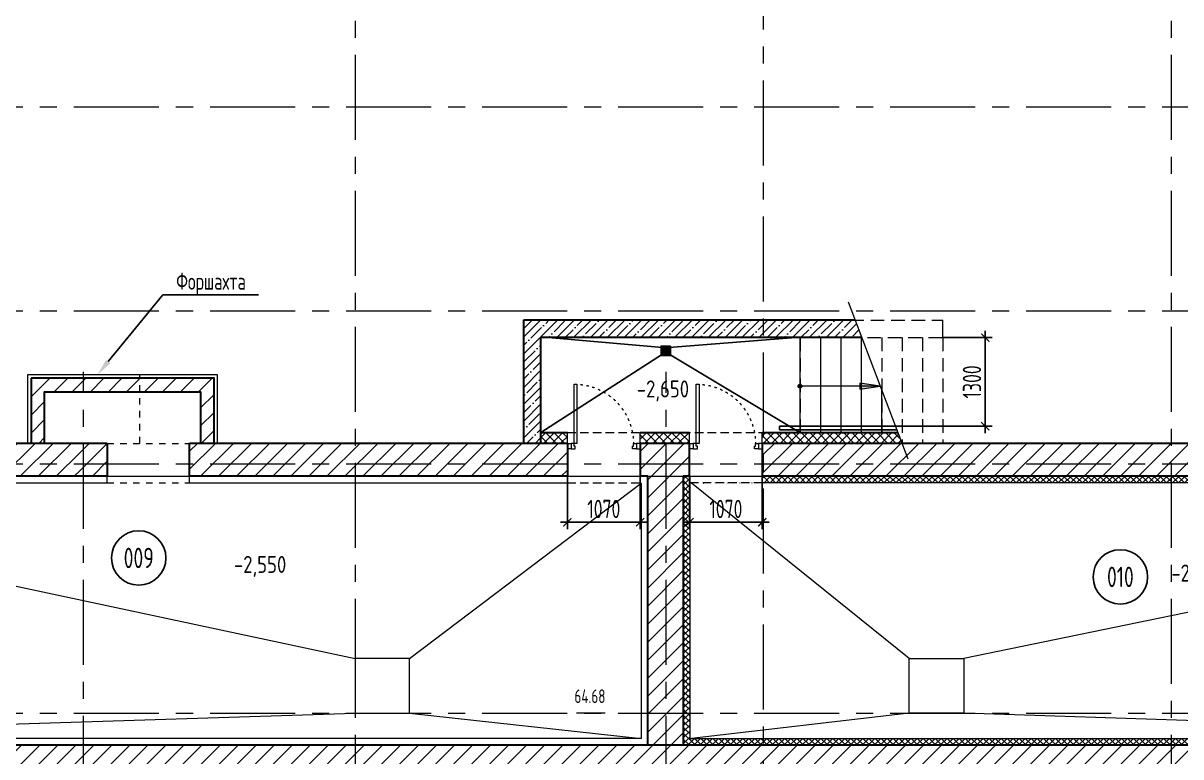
# Model space of a CAD drawing. Header units: millimetres. Extents: x -13407 to 93998, y -3954 to 109271.
# Drawn here: x 24689 to 41710, y 26835 to 37624 of the extents above; entities that cross this region are included whole.
import ezdxf
from ezdxf import colors
from ezdxf.entities.mleader import LeaderData, LeaderLine
from ezdxf.enums import TextEntityAlignment as Align
from ezdxf.math import Vec2, Vec3

# ---------------------------------------------------------------- set-up
doc = ezdxf.new("R2010")
doc.units = ezdxf.units.MM
for name, pattern in [('ACAD_ISO03W100', [30, 12, -18]), ('ADSK_Штриховая_ш2 п1', [3, 2, -1]), ('CENTER', [2, 1.25, -0.25, 0.25, -0.25]), ('TRATTEGGIATA', [0.75, 0.5, -0.25]), ('Штрих', [6.35, 3.175, -3.175])]:
    doc.linetypes.add(name, pattern=pattern)
for name, color, linetype, lineweight in [('1 этаж тонкие линии!', 250, 'Continuous', 0), ('_АР ТЕКСТ', 250, 'Continuous', 25), ('АР_Выноски АПР', 7, 'Continuous', 5), ('АР_Двери', 5, 'Continuous', 18), ('АР_Лестницы', 250, 'Continuous', 15), ('АР_Лестницы ограждение', 94, 'Continuous', 25), ('АР_Маркер экспликации', 239, 'Continuous', 13), ('АР_МосжилНии_Стены', 202, 'Continuous', 30), ('АР_Навесной фасад', 5, 'Continuous', 5), ('АР_Номер помещения', 1, 'Continuous', 25), ('АР_Оси', 193, 'Continuous', 9), ('АР_Отметки', 250, 'Continuous', 15), ('АР_Помещения_площадь', 19, 'Continuous', 9), ('АР_Размеры дверей', 15, 'Continuous', 0), ('АР_Сущ Несущая стена', 202, 'Continuous', 30), ('АР_тонкая линия', 250, 'Continuous', 0), ('АР_Утеплитель', 250, 'Continuous', 9), ('АР_Штриховка монолит', 250, 'Continuous', 9), ('Подвал', 250, 'Continuous', 30)]:
    doc.layers.add(name, color=color, linetype=linetype, lineweight=lineweight)
doc.styles.add('ISOCPEUR', font='isocpeur.ttf', dxfattribs={"width": 0.7})
doc.styles.get("Standard").update_dxf_attribs({"font": 'arial.ttf'})
doc.dimstyles.new('R_100', dxfattribs={"dimtxt": 270, "dimasz": 120, "dimexe": 100, "dimexo": 0, "dimgap": 60, "dimtad": 1, "dimdec": 0, "dimrnd": 5, "dimzin": 0, "dimdsep": 46, "dimtxsty": 'ISOCPEUR', "dimblk": 'ARCHTICK', "dimcen": 0, "dimdle": 100, "dimclrd": 256, "dimclre": 256, "dimclrt": 256, "dimadec": 0, "dimazin": 0, "dimtfac": 2, "dimtdec": 0, "dimtofl": 0, "dimtmove": 1, "dimatfit": 3, "dimfxl": 1, "dimtvp": 3, "dimtolj": 1, "dimtzin": 0, "dimarcsym": 0})
pattern_1 = [(45, (331452.74, -55205.68), (-132.58252, 132.58252), [])]
pattern_2 = [(135, (346742.01, -55205.68), (-61.871843, -61.871843), []), (225, (346742.01, -55205.68), (61.871843, -61.871843), [])]

# ---------------------------------------------------------------- blocks, each defined once
blk = doc.blocks.new('*U50')
h = blk.add_hatch(color=256)
h.dxf.hatch_style = 1
edge = h.paths.add_edge_path()
edge.add_arc((0, 0), 27.6, 359.64, 719.64)
h = blk.add_hatch(color=256)
h.dxf.hatch_style = 1
h.paths.add_polyline_path([(880, -44), (880, 44), (1180, 0)])
blk.add_line((1180, 0), (0, 0))
blk.add_lwpolyline([(880, 44), (880, -44), (1180, 0), (880, 44)])
blk.add_circle((0, 0), 27.6)
blk = doc.blocks.new('*U24')
for points in [[(0, 0), (0, -80), (55, -80), (55, 0), (0, 0)], [(55, -80), (55, 0), (115, 0), (115, -40), (100, -40), (100, -80), (55, -80)], [(1015, -80), (1015, 0), (955, 0), (955, -40), (970, -40), (970, -80), (1015, -80)], [(1070, 0), (1070, -80), (1015, -80), (1015, 0), (1070, 0)]]:
    blk.add_lwpolyline(points)
blk.add_lwpolyline([(100, -80), (100, -950), (140, -950), (140, -80)], close=True)
at = {"linetype": 'ACAD_ISO03W100', "ltscale": 3}
blk.add_arc((100, -80), 870, 270, 0, dxfattribs=at)
blk = doc.blocks.new('*U39')
at = {"layer": 'АР_Номер помещения', "color": 7}
blk.add_circle((-10199, 1914), 400, dxfattribs=at)
at = {"layer": 'АР_Помещения_площадь', "color": 7}
blk.add_line((-3342, -366), (-3765, -366), dxfattribs=at)
at = {"color": 7, "style": 'ISOCPEUR', "width": 0.7, "flags": 1}
blk.add_attdef('КАТЕГОРИЯ', (-499, -2092), '', height=250, dxfattribs=at)
at = {"layer": 'АР_Номер помещения', "color": 7, "style": 'ISOCPEUR', "width": 0.7}
blk.add_attdef('НОМЕР_ПОМЕЩЕНИЯ', text='', height=300, dxfattribs=at).set_placement((-10199, 1914), align=Align.MIDDLE_CENTER)
at = {"layer": 'АР_Помещения_площадь', "color": 7, "lineweight": 30, "width": 0.7, "flags": 104}
blk.add_attdef('ИМЯ_ПОМЕЩЕНИЯ', text='', height=100, dxfattribs=at).set_placement((158, 1217), align=Align.MIDDLE_CENTER)
at = {"layer": 'АР_Помещения_площадь', "color": 7, "style": 'ISOCPEUR', "width": 0.7}
blk.add_attdef('ПЛОЩАДЬ_ПОМЕЩЕНИЯ', text='', height=200, dxfattribs=at).set_placement((-3337, -119), align=Align.MIDDLE_RIGHT)
blk = doc.blocks.new('*U40')
at = {"layer": 'АР_Номер помещения', "color": 7}
blk.add_circle((-16592, 1554), 400, dxfattribs=at)
at = {"layer": 'АР_Помещения_площадь', "color": 7}
blk.add_line((-9502, -527), (-9924, -527), dxfattribs=at)
at = {"color": 7, "style": 'ISOCPEUR', "width": 0.7, "flags": 1}
blk.add_attdef('КАТЕГОРИЯ', (-499, -2092), '', height=250, dxfattribs=at)
at = {"layer": 'АР_Номер помещения', "color": 7, "style": 'ISOCPEUR', "width": 0.7}
blk.add_attdef('НОМЕР_ПОМЕЩЕНИЯ', text='', height=300, dxfattribs=at).set_placement((-16592, 1554), align=Align.MIDDLE_CENTER)
at = {"layer": 'АР_Помещения_площадь', "color": 7, "lineweight": 30, "width": 0.7, "flags": 104}
blk.add_attdef('ИМЯ_ПОМЕЩЕНИЯ', text='', height=100, dxfattribs=at).set_placement((158, 1217), align=Align.MIDDLE_CENTER)
at = {"layer": 'АР_Помещения_площадь', "color": 7, "style": 'ISOCPEUR', "width": 0.7}
blk.add_attdef('ПЛОЩАДЬ_ПОМЕЩЕНИЯ', text='', height=200, dxfattribs=at).set_placement((-9497, -280), align=Align.MIDDLE_RIGHT)
blk = doc.blocks.new('_DotSmall')
at = {"color": 0, "linetype": 'ByBlock', "const_width": 0.5}
blk.add_lwpolyline([(-0.0625, 0, 1), (0.0625, 0, 1)], format="xyb", close=True, dxfattribs=at)
blk = doc.blocks.new('_ArchTick')
at = {"color": 0, "linetype": 'ByBlock', "const_width": 0.15}
blk.add_lwpolyline([(-0.5, -0.5), (0.5, 0.5)], dxfattribs=at)
blk = doc.blocks.new('*D255')
at = {"layer": 'АР_Размеры дверей', "lineweight": -2, "ltscale": 100, "transparency": 16777216}
for p, q in [((32690, 30962), (32690, 30185)), ((33761, 30962), (33761, 30185)), ((32590, 30285), (33861, 30285))]:
    blk.add_line(p, q, dxfattribs=at)
at = {"layer": 'АР_Размеры дверей', "lineweight": -2, "ltscale": 100, "transparency": 16777216, "xscale": 120, "yscale": 120, "zscale": 120, "rotation": 180}
blk.add_blockref('_ArchTick', (32690, 30285), dxfattribs=at)
at = {"layer": 'АР_Размеры дверей', "lineweight": -2, "ltscale": 100, "transparency": 16777216, "xscale": 120, "yscale": 120, "zscale": 120}
blk.add_blockref('_ArchTick', (33761, 30285), dxfattribs=at)
at = {"layer": 'АР_Размеры дверей', "ltscale": 100, "transparency": 16777216, "insert": (33226, 30480), "char_height": 270, "attachment_point": 5, "style": 'ISOCPEUR'}
blk.add_mtext('\\A1;1070', dxfattribs=at)
blk = doc.blocks.new('*D170')
at = {"layer": 'АР_Размеры дверей', "lineweight": -2, "ltscale": 100, "transparency": 16777216}
for p, q in [((34485, 30962), (34485, 30185)), ((35556, 30962), (35556, 30185)), ((34385, 30285), (35656, 30285))]:
    blk.add_line(p, q, dxfattribs=at)
at = {"layer": 'АР_Размеры дверей', "lineweight": -2, "ltscale": 100, "transparency": 16777216, "xscale": 120, "yscale": 120, "zscale": 120, "rotation": 180}
blk.add_blockref('_ArchTick', (34485, 30285), dxfattribs=at)
at = {"layer": 'АР_Размеры дверей', "lineweight": -2, "ltscale": 100, "transparency": 16777216, "xscale": 120, "yscale": 120, "zscale": 120}
blk.add_blockref('_ArchTick', (35556, 30285), dxfattribs=at)
at = {"layer": 'АР_Размеры дверей', "ltscale": 100, "transparency": 16777216, "insert": (35021, 30480), "char_height": 270, "attachment_point": 5, "style": 'ISOCPEUR'}
blk.add_mtext('\\A1;1070', dxfattribs=at)
blk = doc.blocks.new('*D163')
at = {"layer": 'АР_Размеры дверей', "lineweight": -2, "ltscale": 100, "transparency": 16777216}
for p, q in [((38834, 33100), (38834, 31597)), ((38211, 33000), (38934, 33000)), ((37294, 31697), (38934, 31697))]:
    blk.add_line(p, q, dxfattribs=at)
at = {"layer": 'АР_Размеры дверей', "lineweight": -2, "ltscale": 100, "transparency": 16777216, "xscale": 120, "yscale": 120, "zscale": 120}
for p, rotation in [((38834, 33000), 90), ((38834, 31697), 270)]:
    blk.add_blockref('_ArchTick', p, dxfattribs=dict(at, rotation=rotation))
at = {"layer": 'АР_Размеры дверей', "ltscale": 100, "transparency": 16777216, "insert": (38639, 32349), "char_height": 270, "attachment_point": 5, "rotation": 90, "style": 'ISOCPEUR'}
blk.add_mtext('\\A1;1300', dxfattribs=at)

msp = doc.modelspace()

# ---------------------------------------------------------------- hatches: boundary and pattern name
at = {"layer": 'АР_Утеплитель', "ltscale": 100}
h = msp.add_hatch(dxfattribs=at)
h.set_pattern_fill('ANSI37', color=256, scale=700, angle=90)
h.set_pattern_definition(pattern_2)
h.paths.add_polyline_path([(32300.3, 31594.2), (32300.3, 31448.4), (32690.2, 31452.1), (32690.2, 31597.9)])
h = msp.add_hatch(dxfattribs=at)
h.set_pattern_fill('ANSI37', color=256, scale=700, angle=90)
h.set_pattern_definition(pattern_2)
h.paths.add_polyline_path([(33761.3, 31595), (33761.2, 31445), (34484.3, 31446.6), (34484.4, 31596.6)])
h = msp.add_hatch(dxfattribs=at)
h.set_pattern_fill('ANSI37', color=256, scale=700, angle=90)
h.set_pattern_definition([(135, (-11649.83, -944594.97), (-61.871843, -61.871843), []), (225, (-11649.83, -944594.97), (61.871843, -61.871843), [])])
h.paths.add_polyline_path([(35837, 31445), (35837, 31595), (35556.4, 31595), (35556.4, 31445)])
h.paths.add_polyline_path([(35837, 31595), (35837, 31445), (37613.9, 31445), (37554.4, 31595)])
at = {"layer": 'АР_Штриховка монолит', "ltscale": 100}
h = msp.add_hatch(dxfattribs=at)
h.set_pattern_fill('ANSI35', color=256, scale=700)
h.set_pattern_definition([(45, (346742.01, -55205.68), (-123.74369, 123.74369), []), (45, (346865.75, -55205.68), (-123.74369, 123.74369), [218.75, -43.75, 0, -43.75])])
h.paths.add_polyline_path([(35570, 33262.1), (32049.1, 33262.1), (32049.1, 31445), (32300.3, 31445), (32300.3, 33005), (35570, 33005)])
h.paths.add_polyline_path([(37017.1, 33005), (36919.2, 33262.1), (35570, 33262.1), (35570, 33005)])
h = msp.add_hatch(dxfattribs=at)
h.set_pattern_fill('ANSI31', color=256, scale=1500)
h.set_pattern_definition([(45, (346742.03, -55085.65), (-132.58252, 132.58252), [])])
h.paths.add_polyline_path([(24805.1, 31445), (24805, 32403.3), (27495.2, 32403.5), (27495.3, 31445), (27295.3, 31445), (27295.2, 32203.5), (25005, 32203.3), (25005, 31445)])
h = msp.add_hatch(dxfattribs=at)
h.set_pattern_fill('ANSI31', color=256, scale=1500)
h.set_pattern_definition(pattern_1)
h.paths.add_polyline_path([(20569.9, 31445), (17569.9, 31445), (17569.9, 31145), (20569.9, 31145)])
h.paths.add_polyline_path([(17569.9, 31445), (17165, 31445), (17165, 31145), (17569.9, 31145)])
h.paths.add_polyline_path([(17165, 31445), (16874.8, 31445), (16874.8, 31145), (17165, 31145)])
h.paths.add_polyline_path([(17165, 31145), (16874.8, 31145), (16874.8, 30730.4), (16954.8, 30730.4), (17165, 30730.4)])
h.paths.add_polyline_path([(17569.9, 31145), (17165, 31145), (17165, 30730.4), (17332.5, 30730.4), (17332.4, 30962), (17569.9, 30962)])
h.paths.add_polyline_path([(21120, 31445), (20569.9, 31445), (20569.9, 31145), (21120, 31145)])
h.paths.add_polyline_path([(23569.9, 31445), (21120, 31445), (21120, 31145), (23569.9, 31145)])
h.paths.add_polyline_path([(23569.9, 31145), (21120, 31145), (21120, 30962), (23569.9, 30962)])
h.paths.add_polyline_path([(21120, 31145), (20569.9, 31145), (20569.9, 30962), (21120, 30962)])
h.paths.add_polyline_path([(20569.9, 31145), (17569.9, 31145), (17569.9, 30962), (20569.9, 30962)])
h.paths.add_polyline_path([(32690.2, 31145), (29569.9, 31145), (29569.9, 30962), (32690.2, 30962)])
h.paths.add_polyline_path([(32690.2, 31445), (29569.9, 31445), (29569.9, 31145), (32690.2, 31145)])
h.paths.add_polyline_path([(25524.1, 31145), (25527.5, 31445), (23569.9, 31445), (23569.9, 31145)])
h.paths.add_polyline_path([(25525.8, 31445), (25525.8, 31145), (25575, 31145), (25575, 31445)])
h.paths.add_polyline_path([(25525.8, 31145), (25525.8, 30962), (25525.8, 30962), (25525.6, 31145), (23569.9, 31145), (23569.9, 30962), (25575, 30962), (25575, 31145)])
h.paths.add_polyline_path([(25925.5, 31145), (25925.5, 31445), (25575, 31445), (25575, 31145)])
h.paths.add_polyline_path([(27135.5, 31445), (27135.5, 31145), (29569.9, 31145), (29569.9, 31445)])
h.paths.add_polyline_path([(25925.5, 30962), (25925.5, 31145), (25575, 31145), (25575, 30962)])
h.paths.add_polyline_path([(27135.5, 31145), (27135.5, 30962), (29569.9, 30962), (29569.9, 31145)])
h = msp.add_hatch(dxfattribs=at)
h.set_pattern_fill('ANSI31', color=256, scale=1500)
h.set_pattern_definition(pattern_1)
h.paths.add_polyline_path([(51365, 31445), (45030, 31445), (45030, 31326.1), (45095, 31326.1), (45095, 31256.1), (45095, 31145), (51365, 31145)])
h.paths.add_polyline_path([(51365, 31145), (45095, 31144.4), (45095, 30962), (51158.5, 30962), (51158.5, 27997.2), (49782.2, 27997.2), (49782.2, 27480), (51365, 27480)])
h.paths.add_polyline_path([(53569.9, 27480), (51365, 27480), (51365, 27065.6), (53569.9, 27065.6)])
h.paths.add_polyline_path([(51365, 27480), (49782.2, 27480), (49782.2, 27005.4), (50990.4, 27005.4), (50990.4, 27065.6), (51365, 27065.6)])
h.paths.add_polyline_path([(53569.9, 27728.7), (51665, 27728.7), (51665, 31145), (51365, 31145), (51365, 27480), (53569.9, 27480)])
h.paths.add_polyline_path([(51665, 31445), (51365, 31445), (51365, 31145), (51665, 31145)])
h.paths.add_polyline_path([(55515, 27728.7), (53569.9, 27728.7), (53569.9, 27480), (55515, 27480)])
h.paths.add_polyline_path([(55515, 27480), (53569.9, 27480), (53569.9, 27065.6), (55515, 27065.6)])
h.paths.add_polyline_path([(55515, 27065.6), (55283.9, 27065.6), (55283.9, 26664.4), (55515, 26664.4)])
h.paths.add_polyline_path([(57079.9, 27480), (55515, 27480), (55515, 27065.6), (57079.9, 27065.6)])
h.paths.add_polyline_path([(57079.9, 27728.7), (55515, 27728.7), (55515, 27480), (57079.9, 27480)])
h.paths.add_polyline_path([(62165, 27728.7), (57079.9, 27728.7), (57079.9, 27480), (62165, 27480)])
h.paths.add_polyline_path([(62318.3, 27728.7), (62165, 27728.7), (62165, 27480), (62318.3, 27480)])
h.paths.add_polyline_path([(55671.6, 27065.6), (55515, 27065.6), (55515, 26664.4), (55671.6, 26664.4)])
h.paths.add_polyline_path([(50990.4, 27005.4), (47569.9, 27005.4), (47569.9, 26057.4), (50990.4, 26057.4)])
h.paths.add_polyline_path([(51365, 27065.6), (50990.4, 27065.6), (50990.4, 21274.6), (51365, 21274.6)])
h.paths.add_polyline_path([(51541.2, 27065.6), (51365, 27065.6), (51365, 21274.6), (51541.2, 21274.6)])
h.paths.add_polyline_path([(47569.9, 27005.4), (17473.6, 27005.4), (17473.6, 26057.4), (47569.9, 26057.4)])
h.paths.add_polyline_path([(62318.3, 12885), (62165, 12885), (62165, 11951.3), (62318.3, 11951.3)])
h.paths.add_polyline_path([(62165, 12896.6), (62318.3, 12896.6), (62318.3, 27480), (62165, 27480)])
h.paths.add_polyline_path([(61575.5, 12885), (62165, 12885), (62165, 27480), (57079.9, 27480), (57079.9, 27065.6), (61575.5, 27065.6)])
h.paths.add_polyline_path([(62165, 12885), (61575.5, 12885), (61575.5, 11951.3), (62165, 11951.3)])
h = msp.add_hatch(dxfattribs=at)
h.set_pattern_fill('ANSI31', color=256, scale=1500)
h.set_pattern_definition(pattern_1)
h.paths.add_polyline_path([(34145, 31445), (33761.2, 31445), (33761.2, 31365), (33761.2, 31145), (34145, 31145)])
h.paths.add_polyline_path([(34485.4, 31445), (34145, 31445), (34145, 31145), (34485.4, 31145)])
h.paths.add_polyline_path([(34485.4, 31145), (34145, 31145), (34145, 27480), (34394.1, 27480), (34394.1, 30962), (34485.4, 30962)])
h.paths.add_polyline_path([(34145, 31145), (33761.2, 31145), (33761.2, 30962), (33873.5, 30962), (33873.5, 27480), (34145, 27480)])
h.paths.add_polyline_path([(34145, 27480), (33873.5, 27480), (33873.5, 27005.4), (34145, 27005.4)])
h.paths.add_polyline_path([(34394.1, 27480), (34145, 27480), (34145, 27005.4), (34394.1, 27005.4)])
h = msp.add_hatch(dxfattribs=at)
h.set_pattern_fill('ANSI31', color=256, scale=1500)
h.set_pattern_definition(pattern_1)
h.paths.add_polyline_path([(43885, 31445), (43885, 30962), (43885, 31445), (35569.9, 31445), (35569.9, 30962), (43885, 30962), (43885, 31445)])
at = {"layer": 'Подвал', "linetype": 'TRATTEGGIATA', "lineweight": 13, "ltscale": 250}
h = msp.add_hatch(dxfattribs=at)
h.set_pattern_fill('ANSI37', color=256, scale=500, style=0)
h.set_pattern_definition([(45, (283109.2, -77192.27), (-44.194174, 44.194174), []), (135, (283109.2, -77192.27), (-44.194174, -44.194174), [])])
h.paths.add_polyline_path([(45095, 30961.9), (45095, 30862.6), (43885, 30862.5), (43885, 30961.9), (35556.4, 30961.9), (35556.4, 30862.5), (34492.8, 30862), (34492.8, 30529.2), (34492.8, 30529.2), (34492.8, 30962), (34394.1, 30962), (34394.1, 27005.4), (49782.2, 27005.4), (49782.2, 27997.2), (51158.5, 27997.2), (51158.5, 30961.9)])
h.paths.add_polyline_path([(45095, 30862.5), (43885, 30862.5), (34492.8, 30862), (34492.8, 27105.4), (49682.2, 27105.4), (49682.2, 28097.2), (51059.8, 28097.2), (51069.9, 30859.3)], flags=16)

# ---------------------------------------------------------------- linework, layer by layer
at = {"color": 157, "ltscale": 150, "true_color": 0x465c7c}
for p, q in [((34112.9, 32755.4), (34112.9, 32855.4)), ((34138.5, 32755.4), (34138.5, 32855.4)), ((34165.2, 32755.4), (34165.2, 32855.4)), ((34188.5, 32831), (34088.5, 32831)), ((34188.5, 32805.4), (34088.5, 32805.4)), ((34188.5, 32779.8), (34088.5, 32779.8))]:
    msp.add_line(p, q, dxfattribs=at)
for points in [[(34088.5, 32855.4), (32353.4, 33005)], [(34188.5, 32855.4), (36110.3, 33005)], [(34088.5, 32755.4), (32300.3, 31605.1)], [(34188.5, 32755.4), (36110.3, 31605)]]:
    msp.add_lwpolyline(points, dxfattribs=at)
for points in [[(34208.5, 32875.4), (34208.5, 32735.4), (34068.5, 32735.4), (34068.5, 32875.4)], [(34188.5, 32855.4), (34188.5, 32755.4), (34088.5, 32755.4), (34088.5, 32855.4)]]:
    msp.add_lwpolyline(points, close=True, dxfattribs=at)
at = {"layer": '1 этаж тонкие линии!', "color": 7, "ltscale": 100, "transparency": 33554559, "elevation": -1.4}
for points in [[(17459.3, 30730.5), (17459.1, 30863.5), (25925.5, 30862.5)], [(33761.3, 30861.9), (33773.5, 30862), (33773.5, 27105.4), (17894.6, 27105.4), (17894.6, 28673.1), (17463, 28673.1), (17461.3, 29659.3)], [(27135.5, 30862.5), (32690.3, 30862.5)], [(34485.4, 30962), (34394.1, 30962), (34394.1, 27005.4), (49782.2, 27005.4), (49782.2, 27997.2), (51158.5, 27997.2), (51158.5, 30962)], [(34492.8, 30961.9), (34492.8, 27105.5), (49682.4, 27105.5), (49682.4, 28097.3), (51065.9, 28097.3), (51069.9, 30859.3), (45095, 30862.5)], [(43885, 30862.5), (35556.4, 30862.5)]]:
    msp.add_lwpolyline(points, dxfattribs=at)
at = {"layer": 'АР_Лестницы', "color": 18, "ltscale": 100, "true_color": 0x000000}
for p, q in [((36817.6, 33528.6), (37697.6, 31219.1)), ((37010.3, 33022.9), (37010.3, 31608.4)), ((36110.3, 33005), (36110.3, 31605)), ((36410.3, 33005), (36410.3, 31608.4)), ((36710.3, 33016.9), (36710.3, 31605)), ((37310.3, 32235.6), (37310.3, 31608.4))]:
    msp.add_line(p, q, dxfattribs=at)
at = {"layer": 'АР_Лестницы ограждение', "ltscale": 100}
msp.add_lwpolyline([(37531.1, 31646), (35809.5, 31646), (35809.5, 31697.5), (37511.5, 31697.5)], dxfattribs=at)
at = {"layer": 'АР_МосжилНии_Стены', "ltscale": 100}
for p, q in [((32049.1, 31595.1), (32049.1, 33262.1)), ((32049.1, 33262.1), (36919.2, 33262.1)), ((32049.1, 31445), (32049.1, 33262.1)), ((32300.3, 31445), (32300.3, 33005)), ((32300.3, 33005), (37010.3, 33005)), ((25925.5, 31445), (16769.8, 31445)), ((25925.5, 31445), (25525.8, 31445)), ((32690.2, 31445), (27135.5, 31445)), ((32690.2, 31445), (32690.2, 30962)), ((34485.4, 30962), (34485.4, 31445)), ((33873.5, 27005.4), (33873.5, 30962)), ((34394.1, 30962), (34394.1, 27005.4)), ((34454.9, 27005.4), (33934.3, 27005.4))]:
    msp.add_line(p, q, dxfattribs=at)
for points in [[(25925.5, 30962), (17332.4, 30962), (17332.4, 30962), (17332.5, 30730.4), (16874.8, 30730.4), (16874.8, 31445)], [(34485.4, 31445), (33761.2, 31445), (33761.2, 30962)], [(39478.6, 31445), (35556.4, 31445), (35556.4, 30962)], [(43950, 31326.1), (43950, 31445), (35556.4, 31445)], [(43885, 31326.1), (43885, 30962), (35556.4, 30962)], [(25925.5, 30962), (25525.8, 30962)], [(32690.2, 30962), (27135.5, 30962)], [(33873.5, 30962), (33761.2, 30962)], [(34485.4, 30962), (34394.1, 30962)], [(50990.4, 27005.4), (17473.6, 27005.4)]]:
    msp.add_lwpolyline(points, dxfattribs=at)
at = {"layer": 'АР_Навесной фасад', "ltscale": 100}
for p, q in [((32690.2, 31605), (32300.3, 31605)), ((32690.2, 31595), (32300.3, 31595)), ((32690.2, 31445), (32690.2, 31605)), ((34484.4, 31605), (33761.2, 31605)), ((33761.2, 31445), (33761.2, 31605)), ((34484.4, 31595), (33761.2, 31595)), ((34484.4, 31445), (34484.4, 31605)), ((37550.6, 31605), (35556.4, 31605)), ((35556.4, 31445), (35556.4, 31605)), ((37554.4, 31595), (35556.4, 31595))]:
    msp.add_line(p, q, dxfattribs=at)
at = {"layer": 'АР_Оси', "linetype": 'CENTER', "ltscale": 1000}
for p, q in [((29569.9, 79157.5), (29569.9, 23425.1)), ((41569.9, 79157.5), (41569.9, 23425.1)), ((35569.9, 78779.3), (35569.9, 23046.9)), ((-12563.8, 36395), (70614.6, 36395)), ((-12563.8, 33395), (70614.6, 33395)), ((25575, -1811.3), (25575, 32496.2)), ((34145, -1811.3), (34145, 32496.2)), ((-12563.8, 31145), (70614.6, 31145)), ((-12563.8, 27480), (71033.4, 27480))]:
    msp.add_line(p, q, dxfattribs=at)
at = {"layer": 'АР_Сущ Несущая стена', "ltscale": 100}
msp.add_line((24805, 32403.3), (24805.1, 31445), dxfattribs=at)
at = {"layer": 'АР_Сущ Несущая стена', "linetype": 'Штрих', "lineweight": 9, "ltscale": 30}
for p, q in [((26405, 31445), (26405, 32453.4)), ((25925.5, 31445), (27135.5, 31445)), ((25925.5, 30862.5, -1.4), (27135.5, 30862.5, -1.4))]:
    msp.add_line(p, q, dxfattribs=at)
at = {"layer": 'АР_Сущ Несущая стена', "ltscale": 100}
for points in [[(27495.3, 31445), (27495.2, 32403.5), (24805, 32403.3)], [(25005, 31445), (25005, 32203.3), (27295.2, 32203.5), (27295.3, 31445)], [(25925.5, 31445), (25925.5, 30962)], [(27135.5, 30962), (27135.5, 31445)]]:
    msp.add_lwpolyline(points, dxfattribs=at)
at = {"layer": 'АР_тонкая линия', "linetype": 'ADSK_Штриховая_ш2 п1', "ltscale": 100}
for p, q in [((32050.2, 33257), (38211.4, 33257)), ((32050.2, 31599.9), (32050.2, 33257)), ((32301.5, 31600), (32301.5, 32999.9)), ((32301.5, 32999.9), (38211.4, 32999.9)), ((36111.4, 32999.9), (36111.4, 31599.9)), ((36411.4, 32999.9), (36411.4, 31599.9)), ((36711.4, 32999.9), (36711.4, 31599.9)), ((37011.4, 32999.9), (37011.4, 31599.9)), ((37311.4, 32999.9), (37311.4, 31599.9)), ((37611.4, 32999.9), (37611.4, 31445.4)), ((37911.4, 32999.9), (37911.4, 31445)), ((38211.4, 32999.9), (38211.4, 31445))]:
    msp.add_line(p, q, dxfattribs=at)
at = {"layer": 'АР_тонкая линия', "color": 6, "ltscale": 500}
for p, q in [((25925.5, 30862.5, -1.4), (25925.5, 30962)), ((27135.5, 30862.5, -1.4), (27135.5, 30962, 0)), ((32690.3, 30862.5, -1.4), (32690.2, 30962)), ((33761.3, 30862.5, -1.4), (33761.2, 30962)), ((35556.4, 30862.5, -1.4), (35556.4, 30962))]:
    msp.add_line(p, q, dxfattribs=at)
at = {"layer": 'АР_Утеплитель', "ltscale": 0.25}
msp.add_lwpolyline([(27545.3, 31445), (27545.2, 32453.5), (24755, 32453.3), (24755, 31445)], dxfattribs=at)
at = {"layer": 'Подвал', "lineweight": 13, "ltscale": 500}
for p, q in [((38211.4, 32999.9), (38211.4, 33257)), ((17459.1, 30863.5, -1.4), (29569.9, 28281.7)), ((30371.5, 28281.7), (33773.5, 30862, -1.4)), ((37716.2, 28281.7), (34516.5, 30862, -1.4)), ((51069.9, 30863.1, -1.4), (38517.7, 28281.7)), ((17894.6, 27105.4, -1.4), (29569.9, 27480)), ((30371.5, 27480), (33773.5, 27105.4, -1.4)), ((37716.2, 27480), (34516.5, 27105.4, -1.4)), ((49682.4, 27105.5, -1.4), (38517.7, 27480))]:
    msp.add_line(p, q, dxfattribs=at)
at = {"layer": 'Подвал', "linetype": 'TRATTEGGIATA', "lineweight": 13, "ltscale": 250}
for p, q in [((32690.2, 31605), (35556.4, 31605)), ((32690.2, 30862.5, -1.4), (33761.3, 30862.8, -1.4)), ((35556.4, 30862.5, -1.4), (34492.8, 30862.5, -1.4))]:
    msp.add_line(p, q, dxfattribs=at)
at = {"layer": 'Подвал', "lineweight": 13, "ltscale": 500}
msp.add_lwpolyline([(16761.8, 30962), (51158.5, 30962), (51158.5, 27997.2), (49782.2, 27997.2), (49782.2, 27065.6), (61575.5, 27065.6), (61570.7, 9118.3), (68131.8, 9204.3), (68131.8, 301), (55676.6, 201), (55676.6, 10178.8), (51541.2, 10178.8), (51541.2, 16261.2), (20534.6, 16261.2), (20534.6, 6644.6), (13397.6, 6644.6), (13369.1, 28025.4), (11889.8, 28025.4), (11889.8, 36090), (16769.8, 36090), (16761.8, 30962)], dxfattribs=at)
for points in [[(29569.9, 27480), (30371.5, 27480), (30371.5, 28281.7), (29569.9, 28281.7)], [(38517.7, 27480), (37716.2, 27480), (37716.2, 28281.7), (38517.7, 28281.7)]]:
    msp.add_lwpolyline(points, close=True, dxfattribs=at)

# ---------------------------------------------------------------- block references
at = {"layer": 'АР_Двери', "xscale": -1, "rotation": 180}
for p in [(32691.2, 31365), (34486.4, 31365)]:
    msp.add_blockref('*U24', p, dxfattribs=at)
at = {"layer": 'АР_Лестницы', "ltscale": 75}
msp.add_blockref('*U50', (36110.3, 32286.1), dxfattribs=at)
at = {"layer": 'АР_Маркер экспликации', "color": 7}
ref = msp.add_blockref('*U39', (36587.3, 27845.8, 2), dxfattribs=at)
ref.add_attrib('НОМЕР_ПОМЕЩЕНИЯ', '009', dxfattribs={"layer": 'АР_Номер помещения', "color": 7, "height": 300, "style": 'ISOCPEUR', "width": 0.7}).set_placement((26388.1, 29760, 2), align=Align.MIDDLE_CENTER)
ref.add_attrib('ПЛОЩАДЬ_ПОМЕЩЕНИЯ', '64.68', dxfattribs={"layer": 'АР_Помещения_площадь', "color": 7, "height": 200, "style": 'ISOCPEUR', "width": 0.7}).set_placement((33249.8, 27726.5, 2), align=Align.MIDDLE_RIGHT)
ref = msp.add_blockref('*U40', (57413.1, 27927.8), dxfattribs=at)
ref.add_attrib('НОМЕР_ПОМЕЩЕНИЯ', '010', dxfattribs={"layer": 'АР_Номер помещения', "color": 7, "height": 300, "style": 'ISOCPEUR', "width": 0.7}).set_placement((40821.1, 29481.5), align=Align.MIDDLE_CENTER)
ref.add_attrib('ПЛОЩАДЬ_ПОМЕЩЕНИЯ', '64.96', dxfattribs={"layer": 'АР_Помещения_площадь', "color": 7, "height": 200, "style": 'ISOCPEUR', "width": 0.7}).set_placement((47916.2, 27647.8), align=Align.MIDDLE_RIGHT)

# ---------------------------------------------------------------- dimensions: what is measured, and where the dimension line sits
at = {"layer": 'АР_Размеры дверей', "ltscale": 100}
dim = msp.add_linear_dim(base=(38834.1, 31697.5, -0.1), p1=(38211.4, 32999.9), p2=(37293.9, 31697.5), angle=90, dimstyle='R_100', override={"dimpost": '\\X', "dimfxl": 2.5, "dimarcsym": 2}, dxfattribs=at)
dim.commit()
dim.dimension.update_dxf_attribs({"geometry": '*D163', "text_midpoint": (38639.1, 32348.7, -0.1)})
for base, p1, p2, picture, middle in [((33761.2, 30285.2), (32690.2, 30962), (33761.2, 30962), '*D255', (33225.7, 30480.2)), ((35556.4, 30285.2), (34485.4, 30962), (35556.4, 30962), '*D170', (35020.9, 30480.2))]:
    dim = msp.add_linear_dim(base=base, p1=p1, p2=p2, dimstyle='R_100', override={"dimpost": '\\X', "dimfxl": 2.5, "dimarcsym": 2}, dxfattribs=at)
    dim.commit()
    dim.dimension.update_dxf_attribs({"geometry": picture, "text_midpoint": middle})

# ---------------------------------------------------------------- leaders
at = {"layer": '_АР ТЕКСТ'}
ml = msp.add_multileader_mtext('Standard', dxfattribs=at)
ml.set_content('{\\W0.8;-2,550}', color=256, style='ISOCPEUR')
ml.set_leader_properties(color=256, linetype='Continuous', lineweight=-1)
ml.set_arrow_properties(name='DOTSMALL')
ml.build(insert=Vec2(0, 0))
ml.multileader.update_dxf_attribs({"has_text_frame": 1, "text_left_attachment_type": 4, "text_right_attachment_type": 4, "dogleg_length": 100, "arrow_head_size": 180})
ctx = ml.context
ctx.base_point, ctx.char_height, ctx.arrow_head_size, ctx.landing_gap_size, ctx.plane_origin = Vec3(43966.2, 68737.6, -2), 250, 180, 50, Vec3(44446.5, 66493.6, -2)
ctx.left_attachment, ctx.right_attachment = 4, 4
notes = []
notes.append((ctx, [(0, (0, 0, 0), (0, 0), (1, 0), 1, [])]))
ctx.mtext.insert, ctx.mtext.width, ctx.mtext.defined_height, ctx.mtext.line_spacing_style, ctx.mtext.flow_direction = Vec3(44016.2, 69070.9, -2), 801.086, 330.7, 2, 5
ml = msp.add_multileader_mtext('Standard', dxfattribs=at)
ml.set_content('{\\W0.8;-2,550}', color=256, style='ISOCPEUR')
ml.set_leader_properties(color=256, linetype='Continuous', lineweight=-1)
ml.set_arrow_properties(name='DOTSMALL')
ml.build(insert=Vec2(0, 0))
ml.multileader.update_dxf_attribs({"has_text_frame": 1, "text_left_attachment_type": 4, "text_right_attachment_type": 4, "dogleg_length": 100, "arrow_head_size": 180})
ctx = ml.context
ctx.base_point, ctx.char_height, ctx.arrow_head_size, ctx.landing_gap_size, ctx.plane_origin = Vec3(32006, 64867.6, -2), 250, 180, 50, Vec3(32486.3, 62623.6, -2)
ctx.left_attachment, ctx.right_attachment = 4, 4
notes.append((ctx, [(0, (0, 0, 0), (0, 0), (1, 0), 1, [])]))
ctx.mtext.insert, ctx.mtext.width, ctx.mtext.defined_height, ctx.mtext.line_spacing_style, ctx.mtext.flow_direction = Vec3(32056, 65200.9, -2), 801.086, 330.7, 2, 5
at = {"layer": 'АР_Выноски АПР'}
ml = msp.add_multileader_mtext('Standard', dxfattribs=at)
ml.set_content('\\A1;Форшахта', color=256, style='ISOCPEUR')
ml.set_leader_properties()
ml.build(insert=Vec2(0, 0))
ml.multileader.update_dxf_attribs({"text_left_attachment_type": 6, "text_right_attachment_type": 6, "dogleg_length": 100, "arrow_head_size": 250})
ctx = ml.context
ctx.base_point, ctx.char_height, ctx.arrow_head_size, ctx.landing_gap_size, ctx.plane_origin = Vec3(26914.1, 33628.7), 250, 250, 25, Vec3(3854.6, 32704.6)
ctx.left_attachment, ctx.right_attachment = 6, 6
notes.append((ctx, [(1, (1, 1, 0), (26743.6, 33628.7), (1, 0), 170.5, [(1, [(25781.4, 32453.4)], 0, [])])]))
ctx.mtext.insert, ctx.mtext.width, ctx.mtext.flow_direction = Vec3(26939.1, 33953.7), 6210.487, 5
at = {"layer": 'АР_Отметки'}
ml = msp.add_multileader_mtext('Standard', dxfattribs=at)
ml.set_content('{\\W0.8;-2,250}', color=256, style='ISOCPEUR')
ml.set_leader_properties(color=256, linetype='Continuous', lineweight=-1)
ml.set_arrow_properties(name='DOTSMALL')
ml.build(insert=Vec2(0, 0))
ml.multileader.update_dxf_attribs({"has_text_frame": 1, "text_left_attachment_type": 4, "text_right_attachment_type": 4, "dogleg_length": 100, "arrow_head_size": 180})
ctx = ml.context
ctx.base_point, ctx.char_height, ctx.arrow_head_size, ctx.landing_gap_size, ctx.plane_origin = Vec3(49967.9, 72951.3), 250, 180, 50, Vec3(49886.5, 71673.2)
ctx.left_attachment, ctx.right_attachment = 4, 4
notes.append((ctx, [(0, (0, 0, 0), (0, 0), (1, 0), 1, [])]))
ctx.mtext.insert, ctx.mtext.width, ctx.mtext.defined_height, ctx.mtext.line_spacing_style, ctx.mtext.flow_direction = Vec3(50017.9, 73284.6), 769.989, 343.9, 2, 5
ml = msp.add_multileader_mtext('Standard', dxfattribs=at)
ml.set_content('{\\W0.8;-2,250}', color=256, style='ISOCPEUR')
ml.set_leader_properties(color=256, linetype='Continuous', lineweight=-1)
ml.set_arrow_properties(name='DOTSMALL')
ml.build(insert=Vec2(0, 0))
ml.multileader.update_dxf_attribs({"has_text_frame": 1, "text_left_attachment_type": 4, "text_right_attachment_type": 4, "dogleg_length": 100, "arrow_head_size": 180})
ctx = ml.context
ctx.base_point, ctx.char_height, ctx.arrow_head_size, ctx.landing_gap_size, ctx.plane_origin = Vec3(48436.2, 65061.4, 0), 250, 180, 50, Vec3(43777.7, 61209.1, 0)
ctx.left_attachment, ctx.right_attachment = 4, 4
notes.append((ctx, [(0, (0, 0, 0), (0, 0), (1, 0), 1, [])]))
ctx.mtext.insert, ctx.mtext.width, ctx.mtext.defined_height, ctx.mtext.line_spacing_style, ctx.mtext.flow_direction = Vec3(48486.2, 65394.7, 0), 769.989, 343.9, 2, 5
ml = msp.add_multileader_mtext('Standard', dxfattribs=at)
ml.set_content('{\\W0.8;-2,650}', color=256, style='ISOCPEUR')
ml.set_leader_properties(color=256, linetype='Continuous', lineweight=-1)
ml.set_arrow_properties(name='DOTSMALL')
ml.build(insert=Vec2(0, 0))
ml.multileader.update_dxf_attribs({"has_text_frame": 1, "text_left_attachment_type": 4, "text_right_attachment_type": 4, "dogleg_length": 100, "arrow_head_size": 180})
ctx = ml.context
ctx.base_point, ctx.char_height, ctx.arrow_head_size, ctx.landing_gap_size, ctx.plane_origin = Vec3(44407, 58564.7), 250, 180, 50, Vec3(44405.8, 57297.2)
ctx.left_attachment, ctx.right_attachment = 4, 4
notes.append((ctx, [(0, (0, 0, 0), (0, 0), (1, 0), 1, [])]))
ctx.mtext.insert, ctx.mtext.width, ctx.mtext.defined_height, ctx.mtext.line_spacing_style, ctx.mtext.flow_direction = Vec3(44457, 58898.1), 881.186, 431, 2, 5
ml = msp.add_multileader_mtext('Standard', dxfattribs=at)
ml.set_content('{\\W0.8;-2,650}', color=256, style='ISOCPEUR')
ml.set_leader_properties(color=256, linetype='Continuous', lineweight=-1)
ml.set_arrow_properties(name='DOTSMALL')
ml.build(insert=Vec2(0, 0))
ml.multileader.update_dxf_attribs({"has_text_frame": 1, "text_left_attachment_type": 4, "text_right_attachment_type": 4, "dogleg_length": 100, "arrow_head_size": 180})
ctx = ml.context
ctx.base_point, ctx.char_height, ctx.arrow_head_size, ctx.landing_gap_size, ctx.plane_origin = Vec3(33661.2, 32037), 250, 180, 50, Vec3(34477.6, 30619.5)
ctx.left_attachment, ctx.right_attachment = 4, 4
notes.append((ctx, [(0, (0, 0, 0), (0, 0), (1, 0), 1, [])]))
ctx.mtext.insert, ctx.mtext.width, ctx.mtext.line_spacing_style, ctx.mtext.flow_direction = Vec3(33711.2, 32370.3), 852.697, 2, 5
ml = msp.add_multileader_mtext('Standard', dxfattribs=at)
ml.set_content('{\\W0.8;-2,550}', color=256, style='ISOCPEUR')
ml.set_leader_properties(color=256, linetype='Continuous', lineweight=-1)
ml.set_arrow_properties(name='DOTSMALL')
ml.build(insert=Vec2(0, 0))
ml.multileader.update_dxf_attribs({"has_text_frame": 1, "text_left_attachment_type": 4, "text_right_attachment_type": 4, "dogleg_length": 100, "arrow_head_size": 180})
ctx = ml.context
ctx.base_point, ctx.char_height, ctx.arrow_head_size, ctx.landing_gap_size, ctx.plane_origin = Vec3(27738.4, 29456.1), 250, 180, 50, Vec3(30841.2, 28188.5)
ctx.left_attachment, ctx.right_attachment = 4, 4
notes.append((ctx, [(0, (0, 0, 0), (0, 0), (1, 0), 1, [])]))
ctx.mtext.insert, ctx.mtext.width, ctx.mtext.line_spacing_style, ctx.mtext.flow_direction = Vec3(27788.4, 29789.4), 852.697, 2, 5
ml = msp.add_multileader_mtext('Standard', dxfattribs=at)
ml.set_content('{\\W0.8;-2,550}', color=256, style='ISOCPEUR')
ml.set_leader_properties(color=256, linetype='Continuous', lineweight=-1)
ml.set_arrow_properties(name='DOTSMALL')
ml.build(insert=Vec2(0, 0))
ml.multileader.update_dxf_attribs({"has_text_frame": 1, "text_left_attachment_type": 4, "text_right_attachment_type": 4, "dogleg_length": 100, "arrow_head_size": 180})
ctx = ml.context
ctx.base_point, ctx.char_height, ctx.arrow_head_size, ctx.landing_gap_size, ctx.plane_origin = Vec3(41519.9, 29329.6), 250, 180, 50, Vec3(37227.3, 28205.4)
ctx.left_attachment, ctx.right_attachment = 4, 4
notes.append((ctx, [(0, (0, 0, 0), (0, 0), (1, 0), 1, [])]))
ctx.mtext.insert, ctx.mtext.width, ctx.mtext.line_spacing_style, ctx.mtext.flow_direction = Vec3(41569.9, 29663), 852.697, 2, 5
for ctx, leaders in notes:
    for number, flags, end, landing, length, lines in leaders:
        leader = LeaderData()
        leader.index, (leader.has_last_leader_line, leader.has_dogleg_vector, leader.attachment_direction) = number, flags
        leader.last_leader_point, leader.dogleg_vector, leader.dogleg_length = Vec3(end), Vec3(landing), length
        for number, points, colour, breaks in lines:
            line = LeaderLine()
            line.index, line.vertices, line.color, line.breaks = number, Vec3.list(points), colors.encode_raw_color(colour), breaks
            leader.lines.append(line)
        ctx.leaders.append(leader)

doc.saveas('drawing.dxf')
